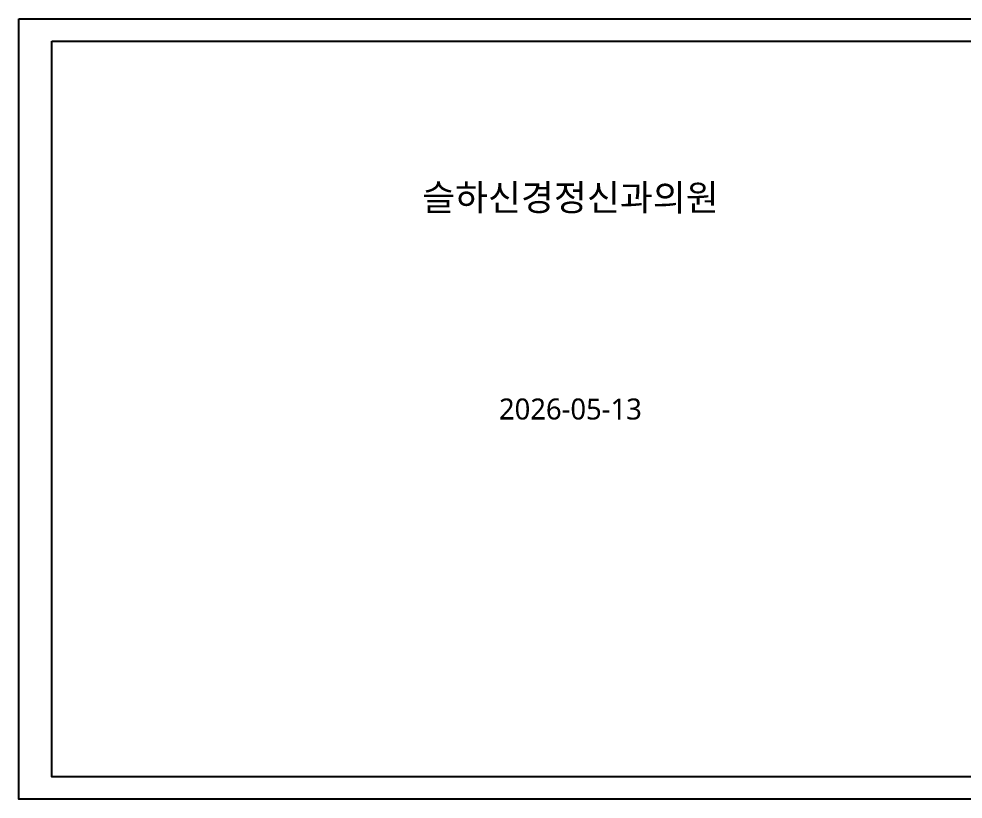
# Model space of a CAD drawing. Extents: x 11551484 to 2613213153046, y -2602833546311 to 14142.
# Drawn here: x 23009134 to 23045086, y -28511056 to -28481356 of the extents above; entities that cross this region are included whole.
import ezdxf
from ezdxf.enums import TextEntityAlignment as Align

# ---------------------------------------------------------------- set-up
doc = ezdxf.new("R2010")
doc.units = 0
doc.header["$LTSCALE"] = 1000
doc.header["$MEASUREMENT"] = 0
doc.layers.get('DEFPOINTS').update_dxf_attribs({"linetype": 'CONTINUOUS'})
for name, color, linetype in [('DVM_REPORT', 7, 'CONTINUOUS'), ('SHEET', 7, 'CONTINUOUS'), ('TEXT', 7, 'CONTINUOUS'), ('wall', 3, 'CONTINUOUS')]:
    doc.layers.add(name, color=color, linetype=linetype)
doc.styles.add('DVM_DEFAULT', font='malgun.ttf')

# ---------------------------------------------------------------- blocks, each defined once
blk = doc.blocks.new('CAD_RPT_SHEET_A3_1')
at = {"layer": 'DEFPOINTS', "color": 154}
blk.add_lwpolyline([(0, 29700), (42000, 29700), (42000, 0), (0, 0)], close=True, dxfattribs=at)
at = {"layer": 'SHEET'}
blk.add_lwpolyline([(1250, 28850), (40750, 28850), (40750, 850), (1250, 850)], close=True, dxfattribs=at)
at = {"layer": 'TEXT', "style": 'DVM_DEFAULT'}
for tag, height, p in [('$PROJECT_TITLE', 1000, (21000, 22900)), ('$DATE', 800, (21000, 14850))]:
    blk.add_attdef(tag, text='', height=height, dxfattribs=at).set_placement(p, align=Align.MIDDLE_CENTER)
blk = doc.blocks.new('260514_슬하신경정신과의원(에어컨 오봉수)')
at = {"layer": 'DVM_REPORT'}
ref = blk.add_blockref('CAD_RPT_SHEET_A3_1', (11477427, -14238427), dxfattribs=at)
ref.add_attrib('$PROJECT_TITLE', '슬하신경정신과의원', dxfattribs={"layer": 'TEXT', "color": 2, "height": 1000, "style": 'DVM_DEFAULT'}).set_placement((11498427, -14215527), align=Align.MIDDLE_CENTER)
ref.add_attrib('$DATE', '2026-05-13', dxfattribs={"layer": 'TEXT', "color": 2, "height": 800, "style": 'DVM_DEFAULT'}).set_placement((11498427, -14223577), align=Align.MIDDLE_CENTER)

msp = doc.modelspace()

# ---------------------------------------------------------------- block references
at = {"layer": 'wall', "ltscale": 10}
msp.add_blockref('260514_슬하신경정신과의원(에어컨 오봉수)', (11531707, -14272629), dxfattribs=at)

doc.saveas('drawing.dxf')
